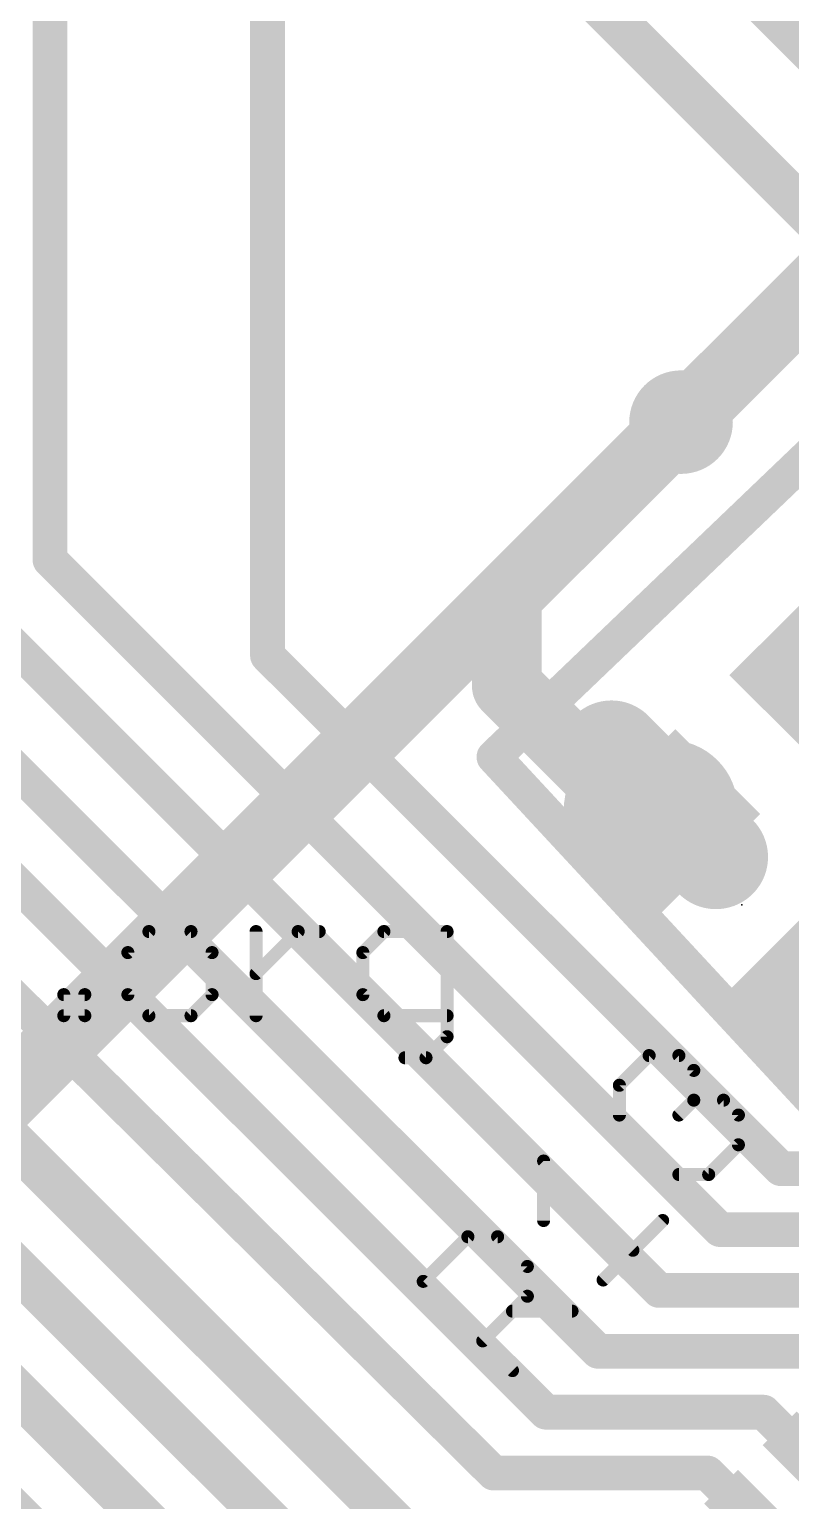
# Model space of a CAD drawing. Extents: x -1.6 to 81.6, y -2 to 51.3.
# Drawn here: x 34.17 to 38.61, y 29.59 to 38.19 of the extents above; entities that cross this region are included whole.
import ezdxf

# ---------------------------------------------------------------- set-up
doc = ezdxf.new("R2010")
doc.units = 0
for name, color, linetype in [('1', 22, 'CONTINUOUS'), ('16', 175, 'CONTINUOUS'), ('18', 82, 'CONTINUOUS'), ('23', 7, 'CONTINUOUS'), ('25', 253, 'CONTINUOUS')]:
    doc.layers.add(name, color=color, linetype=linetype)

# ---------------------------------------------------------------- blocks, each defined once
blk = doc.blocks.new('RECT')
blk.add_solid([(-0.5, -0.5), (0.5, -0.5), (-0.5, 0.5), (0.5, 0.5)])
blk = doc.blocks.new('ROUNDV')
at = {"const_width": 0.5}
blk.add_lwpolyline([(0, -0.25, 1), (0, 0.25, 1), (0, -0.25)], format="xyb", dxfattribs=at)

msp = doc.modelspace()

# ---------------------------------------------------------------- linework, layer by layer
at = {"layer": '1'}
for points, const_width in [([(34.29, 35.0896), (34.29, 45.7576)], 0.2032), ([(35.56, 34.5308), (35.56, 42.862)], 0.2032), ([(39.5224, 36.3088), (36.83, 39.0012)], 0.254), ([(39.5224, 37.274), (38.2016, 38.5948)], 0.254), ([(37.0236, 27.3049), (27.2578, 37.0708)], 0.254), ([(36.7792, 30.5176), (31.0896, 36.2072)], 0.2032), ([(37.1348, 30.8224), (31.75, 36.2072)], 0.2032), ([(36.8808, 29.7556), (30.48, 36.1056)], 0.2032), ([(36.957, 34.877), (37.9744, 35.8944)], 0.4064), ([(37.742, 28.0234), (29.8704, 35.895)], 0.254), ([(37.3828, 27.6641), (29.3624, 35.6846)], 0.254), ([(37.4904, 31.178), (33.02, 35.6484)], 0.2032), ([(37.8968, 31.4828), (34.29, 35.0896)], 0.2032), ([(36.957, 34.353), (36.957, 34.877)], 0.4064), ([(36.83, 33.2608), (35.56, 34.5308)], 0.2032), ([(37.7754, 33.5346), (36.957, 34.353)], 0.4064), ([(36.6644, 26.9457), (29.3201, 34.29)], 0.254), ([(37.8704, 33.5346), (37.7754, 33.5346)], 0.4064), ([(38.5572, 31.5336), (36.83, 33.2608)], 0.2032), ([(39.1668, 31.5336), (38.5572, 31.5336)], 0.2032), ([(38.2016, 31.178), (37.8968, 31.4828)], 0.2032), ([(37.846, 30.8224), (37.4904, 31.178)], 0.2032), ([(38.5064, 31.178), (38.2016, 31.178)], 0.2032), ([(39.5086, 31.178), (38.5064, 31.178)], 0.2032), ([(37.4904, 30.4668), (37.1348, 30.8224)], 0.2032), ([(38.2016, 30.8224), (37.846, 30.8224)], 0.2032), ([(39.1817, 30.8224), (38.2016, 30.8224)], 0.2032), ([(37.1856, 30.1112), (36.7792, 30.5176)], 0.2032), ([(37.7952, 30.4668), (37.4904, 30.4668)], 0.2032), ([(38.8189, 30.4668), (37.7952, 30.4668)], 0.2032), ([(37.2872, 30.1112), (37.1856, 30.1112)], 0.2032), ([(38.456, 30.1112), (37.2872, 30.1112)], 0.2032), ([(39.143, 29.4243), (38.456, 30.1112)], 0.2032), ([(37.0332, 29.7556), (36.8808, 29.7556)], 0.2032), ([(38.1291, 29.7556), (37.0332, 29.7556)], 0.2032), ([(38.8017, 29.083), (38.1291, 29.7556)], 0.2032)]:
    msp.add_lwpolyline(points, dxfattribs=dict(at, const_width=const_width))
for points, const_width in [([(38.0462, 35.8226, 1), (37.9026, 35.9662)], 0.2032), ([(34.3259, 35.1255, 1), (34.2541, 35.0537)], 0.1016), ([(34.2392, 35.0896, 1), (34.3408, 35.0896)], 0.1016), ([(37.0586, 34.877, 1), (36.8554, 34.877)], 0.2032), ([(36.8852, 34.9488, 1), (37.0288, 34.8052)], 0.2032), ([(35.5959, 34.5667, 1), (35.5241, 34.4949)], 0.1016), ([(35.5092, 34.5308, 1), (35.6108, 34.5308)], 0.1016), ([(37.0288, 34.4248, 1), (36.8852, 34.2812)], 0.2032), ([(36.8554, 34.353, 1), (37.0586, 34.353)], 0.2032), ([(37.7754, 33.6362, 1), (37.7754, 33.433)], 0.2032), ([(37.7035, 33.4628, 1), (37.8472, 33.6065)], 0.2032), ([(37.8704, 33.433, 1), (37.8704, 33.6362)], 0.2032), ([(36.8659, 33.2967, 1), (36.7941, 33.2249)], 0.1016), ([(36.7941, 33.2249, 1), (36.8659, 33.2967)], 0.1016), ([(38.5572, 31.5844, 1), (38.5572, 31.4828)], 0.1016), ([(37.9327, 31.5187, 1), (37.8609, 31.4469)], 0.1016), ([(37.8609, 31.4469, 1), (37.9327, 31.5187)], 0.1016), ([(38.5213, 31.4977, 1), (38.5931, 31.5695)], 0.1016), ([(37.5263, 31.2139, 1), (37.4545, 31.1421)], 0.1016), ([(37.4545, 31.1421, 1), (37.5263, 31.2139)], 0.1016), ([(38.2016, 31.2288, 1), (38.2016, 31.1272)], 0.1016), ([(38.1657, 31.1421, 1), (38.2375, 31.2139)], 0.1016), ([(38.5064, 31.2288, 1), (38.5064, 31.1272)], 0.1016), ([(38.5064, 31.1272, 1), (38.5064, 31.2288)], 0.1016), ([(37.1707, 30.8583, 1), (37.0989, 30.7865)], 0.1016), ([(37.0989, 30.7865, 1), (37.1707, 30.8583)], 0.1016), ([(37.846, 30.8732, 1), (37.846, 30.7716)], 0.1016), ([(37.8101, 30.7865, 1), (37.8819, 30.8583)], 0.1016), ([(38.2016, 30.8732, 1), (38.2016, 30.7716)], 0.1016), ([(38.2016, 30.7716, 1), (38.2016, 30.8732)], 0.1016), ([(36.8151, 30.5535, 1), (36.7433, 30.4817)], 0.1016), ([(36.7433, 30.4817, 1), (36.8151, 30.5535)], 0.1016), ([(37.4904, 30.5176, 1), (37.4904, 30.416)], 0.1016), ([(37.4545, 30.4309, 1), (37.5263, 30.5027)], 0.1016), ([(37.7952, 30.5176, 1), (37.7952, 30.416)], 0.1016), ([(37.7952, 30.416, 1), (37.7952, 30.5176)], 0.1016), ([(37.1856, 30.162, 1), (37.1856, 30.0604)], 0.1016), ([(37.1497, 30.0753, 1), (37.2215, 30.1471)], 0.1016), ([(37.2872, 30.162, 1), (37.2872, 30.0604)], 0.1016), ([(37.2872, 30.0604, 1), (37.2872, 30.162)], 0.1016), ([(38.492, 30.1471, 1), (38.4201, 30.0753)], 0.1016), ([(38.456, 30.0604, 1), (38.456, 30.162)], 0.1016), ([(36.8808, 29.8064, 1), (36.8808, 29.7048)], 0.1016), ([(36.845, 29.7195, 1), (36.9166, 29.7917)], 0.1016), ([(37.0332, 29.8064, 1), (37.0332, 29.7048)], 0.1016), ([(37.0332, 29.7048, 1), (37.0332, 29.8064)], 0.1016), ([(38.1651, 29.7915, 1), (38.0932, 29.7197)], 0.1016), ([(38.1291, 29.7048, 1), (38.1291, 29.8064)], 0.1016)]:
    msp.add_lwpolyline(points, format="xyb", dxfattribs=dict(at, const_width=const_width))
at = {"layer": '16'}
for points, const_width in [([(37.9744, 35.8944), (38.8888, 36.8088)], 0.4064), ([(36.8822, 33.9386), (39.2825, 36.2373)], 0.2032), ([(37.9744, 35.8944), (30.274, 28.194)], 0.4064), ([(37.568, 33.964), (37.8996, 33.6324)], 0.6096), ([(39.3079, 31.3224), (36.8822, 33.9386)], 0.2032), ([(37.6964, 33.6324), (37.8996, 33.6324)], 0.8128), ([(37.8996, 33.6324), (38.1776, 33.3544)], 0.6096)]:
    msp.add_lwpolyline(points, dxfattribs=dict(at, const_width=const_width))
for points, const_width in [([(38.0462, 35.8226, 1), (37.9026, 35.9662)], 0.2032), ([(37.9026, 35.9662, 1), (38.0462, 35.8226)], 0.2032), ([(37.6758, 34.0718, 1), (37.4602, 33.8562)], 0.3048), ([(36.9195, 33.9731, 1), (36.8449, 33.9041)], 0.1016), ([(37.6964, 33.8356, 1), (37.6964, 33.4292)], 0.4064), ([(37.8996, 33.4292, 1), (37.8996, 33.8356)], 0.4064), ([(36.8471, 33.9753, 1), (36.9173, 33.9019)], 0.1016), ([(38.0074, 33.7402, 1), (37.7918, 33.5246)], 0.3048), ([(37.7918, 33.5246, 1), (38.0074, 33.7402)], 0.3048), ([(38.0698, 33.2466, 1), (38.2854, 33.4622)], 0.3048)]:
    msp.add_lwpolyline(points, format="xyb", dxfattribs=dict(at, const_width=const_width))
at = {"layer": '23'}
msp.add_point((38.33, 33.075), dxfattribs=at)
at = {"layer": '25', "const_width": 0.0762}
for points in [[(34.8675, 32.9188), (34.7447, 32.7959)], [(35.1133, 32.9188), (34.8675, 32.9188)], [(35.2362, 32.7959), (35.1133, 32.9188)], [(35.4931, 32.4273), (35.4931, 32.9188)], [(35.4931, 32.673), (35.7388, 32.9188)], [(35.7388, 32.9188), (35.8617, 32.9188)], [(36.2396, 32.9188), (36.1168, 32.7959)], [(36.6083, 32.9188), (36.2396, 32.9188)], [(36.6083, 32.3044), (36.6083, 32.9188)], [(34.7447, 32.7959), (34.7447, 32.5502)], [(35.2362, 32.5502), (35.2362, 32.7959)], [(36.1168, 32.7959), (36.1168, 32.5502)], [(34.3705, 32.4273), (34.3705, 32.5502)], [(34.3705, 32.5502), (34.4933, 32.5502)], [(34.4933, 32.5502), (34.4933, 32.4273)], [(34.7447, 32.5502), (34.8675, 32.4273)], [(35.1133, 32.4273), (35.2362, 32.5502)], [(36.1168, 32.5502), (36.2396, 32.4273)], [(34.4933, 32.4273), (34.3705, 32.4273)], [(34.8675, 32.4273), (35.1133, 32.4273)], [(36.2396, 32.4273), (36.6083, 32.4273)], [(36.4854, 32.1816), (36.6083, 32.3044)], [(37.6143, 32.0207), (37.7881, 32.1945)], [(37.7881, 32.1945), (37.9619, 32.1945)], [(37.9619, 32.1945), (38.0488, 32.1076)], [(36.3625, 32.1816), (36.4854, 32.1816)], [(38.0488, 32.1076), (38.0488, 31.9338)], [(37.6143, 31.8469), (37.6143, 32.0207)], [(38.0488, 31.9338), (37.9619, 31.8469)], [(38.0488, 31.9338), (38.2225, 31.9338)], [(38.2225, 31.9338), (38.3094, 31.8469)], [(38.3094, 31.8469), (38.3094, 31.6732)], [(38.3094, 31.6732), (38.1356, 31.4994)], [(37.172, 31.2309), (37.172, 31.5784)], [(37.172, 31.5784), (37.6933, 31.0571)], [(38.1356, 31.4994), (37.9619, 31.4994)], [(37.5195, 30.8833), (37.8671, 31.2309)], [(36.469, 30.8754), (36.7297, 31.1361)], [(36.7297, 31.1361), (36.9034, 31.1361)], [(36.9034, 31.1361), (37.0772, 30.9623)], [(37.0772, 30.9623), (37.0772, 30.7885)], [(36.9903, 30.3541), (36.469, 30.8754)], [(37.0772, 30.7885), (36.8166, 30.5279)], [(36.9903, 30.7016), (37.3379, 30.7016)]]:
    msp.add_lwpolyline(points, dxfattribs=at)
at = {"layer": '25', "const_width": 0.0381}
for points in [[(34.8675, 32.9378, 1), (34.8675, 32.8997)], [(34.881, 32.9053, 1), (34.8541, 32.9323)], [(35.1268, 32.9323, 1), (35.0998, 32.9053)], [(35.1133, 32.8997, 1), (35.1133, 32.9378)], [(35.5121, 32.9188, 1), (35.474, 32.9188)], [(35.7388, 32.9378, 1), (35.7388, 32.8997)], [(35.7523, 32.9053, 1), (35.7254, 32.9323)], [(35.8617, 32.8997, 1), (35.8617, 32.9378)], [(36.2396, 32.9378, 1), (36.2396, 32.8997)], [(36.2531, 32.9053, 1), (36.2262, 32.9323)], [(36.6273, 32.9188, 1), (36.5892, 32.9188)], [(36.6083, 32.8997, 1), (36.6083, 32.9378)], [(34.7312, 32.8094, 1), (34.7581, 32.7824)], [(34.7637, 32.7959, 1), (34.7256, 32.7959)], [(35.2552, 32.7959, 1), (35.2171, 32.7959)], [(35.2227, 32.7824, 1), (35.2496, 32.8094)], [(36.1033, 32.8094, 1), (36.1302, 32.7824)], [(36.1358, 32.7959, 1), (36.0977, 32.7959)], [(35.4796, 32.6865, 1), (35.5066, 32.6596)], [(34.3895, 32.5502, 1), (34.3514, 32.5502)], [(34.3705, 32.5692, 1), (34.3705, 32.5311)], [(34.5124, 32.5502, 1), (34.4743, 32.5502)], [(34.4933, 32.5311, 1), (34.4933, 32.5692)], [(34.7581, 32.5636, 1), (34.7312, 32.5367)], [(35.2496, 32.5367, 1), (35.2227, 32.5636)], [(36.1302, 32.5636, 1), (36.1033, 32.5367)], [(34.7256, 32.5502, 1), (34.7637, 32.5502)], [(35.2171, 32.5502, 1), (35.2552, 32.5502)], [(36.0977, 32.5502, 1), (36.1358, 32.5502)], [(34.3514, 32.4273, 1), (34.3895, 32.4273)], [(34.3705, 32.4464, 1), (34.3705, 32.4083)], [(34.4743, 32.4273, 1), (34.5124, 32.4273)], [(34.4933, 32.4083, 1), (34.4933, 32.4464)], [(34.8675, 32.4464, 1), (34.8675, 32.4083)], [(34.8541, 32.4138, 1), (34.881, 32.4408)], [(35.0998, 32.4408, 1), (35.1268, 32.4138)], [(35.1133, 32.4083, 1), (35.1133, 32.4464)], [(35.474, 32.4273, 1), (35.5121, 32.4273)], [(36.2396, 32.4464, 1), (36.2396, 32.4083)], [(36.2262, 32.4138, 1), (36.2531, 32.4408)], [(36.6083, 32.4083, 1), (36.6083, 32.4464)], [(36.5892, 32.3044, 1), (36.6273, 32.3044)], [(36.6217, 32.291, 1), (36.5948, 32.3179)], [(37.7881, 32.2135, 1), (37.7881, 32.1754)], [(37.8016, 32.181, 1), (37.7746, 32.2079)], [(37.9753, 32.2079, 1), (37.9484, 32.181)], [(37.9619, 32.1754, 1), (37.9619, 32.2135)], [(36.3625, 32.2006, 1), (36.3625, 32.1625)], [(36.4719, 32.195, 1), (36.4988, 32.1681)], [(36.4854, 32.1625, 1), (36.4854, 32.2006)], [(38.0678, 32.1076, 1), (38.0297, 32.1076)], [(38.0353, 32.0941, 1), (38.0622, 32.1211)], [(37.6334, 32.0207, 1), (37.5953, 32.0207)], [(37.6009, 32.0342, 1), (37.6278, 32.0072)], [(38.0488, 31.9529, 1), (38.0488, 31.9148)], [(38.0622, 31.9204, 1), (38.0353, 31.9473)], [(38.236, 31.9473, 1), (38.209, 31.9204)], [(38.2225, 31.9148, 1), (38.2225, 31.9529)], [(38.0297, 31.9338, 1), (38.0678, 31.9338)], [(38.3285, 31.8469, 1), (38.2904, 31.8469)], [(37.5953, 31.8469, 1), (37.6334, 31.8469)], [(37.9484, 31.8604, 1), (37.9753, 31.8335)], [(38.2959, 31.8335, 1), (38.3229, 31.8604)], [(38.3229, 31.6597, 1), (38.2959, 31.6866)], [(38.2904, 31.6732, 1), (38.3284, 31.6732)], [(37.1911, 31.5784, 1), (37.153, 31.5784)], [(37.1855, 31.5919, 1), (37.1585, 31.5649)], [(37.9619, 31.5185, 1), (37.9619, 31.4804)], [(38.1222, 31.5129, 1), (38.1491, 31.4859)], [(38.1356, 31.4804, 1), (38.1356, 31.5185)], [(37.153, 31.2309, 1), (37.1911, 31.2309)], [(37.8805, 31.2174, 1), (37.8536, 31.2443)], [(36.7297, 31.1551, 1), (36.7297, 31.117)], [(36.7432, 31.1226, 1), (36.7162, 31.1495)], [(36.9169, 31.1495, 1), (36.89, 31.1226)], [(36.9034, 31.117, 1), (36.9034, 31.1551)], [(37.6798, 31.0436, 1), (37.7068, 31.0706)], [(37.0963, 30.9623, 1), (37.0582, 30.9623)], [(37.0637, 30.9488, 1), (37.0907, 30.9758)], [(36.4825, 30.8889, 1), (36.4556, 30.8619)], [(36.4556, 30.8889, 1), (36.4825, 30.8619)], [(37.5061, 30.8968, 1), (37.533, 30.8699)], [(37.0582, 30.7885, 1), (37.0963, 30.7885)], [(37.0907, 30.7751, 1), (37.0637, 30.802)], [(36.9903, 30.7207, 1), (36.9903, 30.6826)], [(37.3379, 30.6826, 1), (37.3379, 30.7207)], [(36.8031, 30.5413, 1), (36.83, 30.5144)], [(36.9769, 30.3406, 1), (37.0038, 30.3676)]]:
    msp.add_lwpolyline(points, format="xyb", dxfattribs=at)

# ---------------------------------------------------------------- block references
at = {"layer": '1'}
for p, xscale, yscale, rotation in [((38.8229, 34.4871), 0.7, 0.9, 135), ((37.8704, 33.5346), 0.7, 0.9, 135), ((38.7896, 32.6154), 0.7, 0.9, 135), ((39.143, 29.4243), 0.2794, 1.6764, 225), ((38.8017, 29.083), 0.2794, 1.6764, 225)]:
    msp.add_blockref('RECT', p, dxfattribs=dict(at, xscale=xscale, yscale=yscale, rotation=rotation))
at = {"layer": '18', "xscale": 0.6048, "yscale": 0.6048}
msp.add_blockref('ROUNDV', (37.9744, 35.8944), dxfattribs=at)
msp.add_blockref('ROUNDV', (37.9744, 35.8944), dxfattribs=at)

doc.saveas('drawing.dxf')
